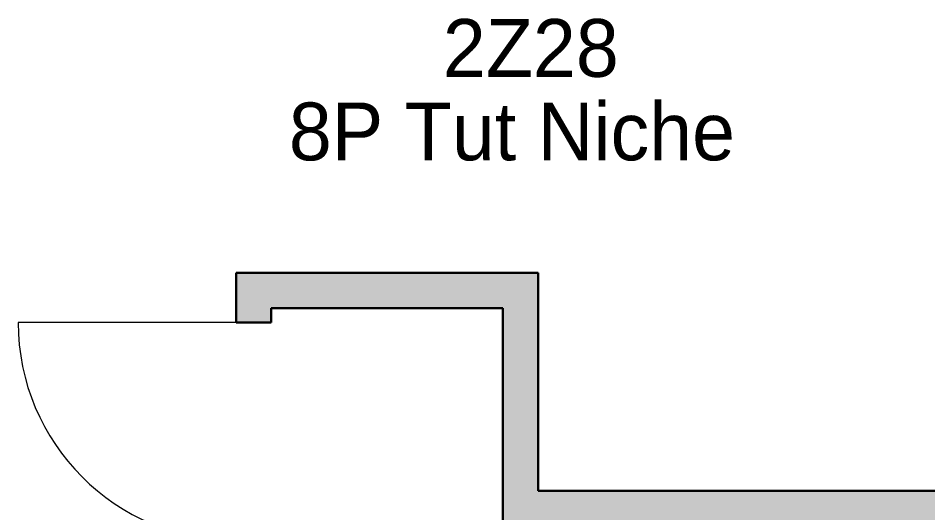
# Model space of a CAD drawing. Header units: millimetres. Extents: x 155927 to 295199, y -4084 to 97293.
# Drawn here: x 161996 to 165147, y 24274 to 25986 of the extents above; entities that cross this region are included whole.
import ezdxf

# ---------------------------------------------------------------- set-up
doc = ezdxf.new("R2010")
doc.units = ezdxf.units.MM
doc.header["$MEASUREMENT"] = 0
for name, color, linetype, lineweight in [('A-AREA-IDEN', 7, 'CONTINUOUS', 9), ('A-DOOR', 4, 'CONTINUOUS', 9), ('A-WALL-PATT', 7, 'CONTINUOUS', 9), ('I-WALL', 7, 'CONTINUOUS', 9)]:
    doc.layers.add(name, color=color, linetype=linetype, lineweight=lineweight)
doc.styles.add('Century Gothic', font='GOTHIC.TTF', dxfattribs={"height": 200})

msp = doc.modelspace()

# ---------------------------------------------------------------- hatches: boundary and pattern name
at = {"layer": 'A-WALL-PATT'}
h = msp.add_hatch(color=256, dxfattribs=at)
h.paths.add_polyline_path([(162852.8, 23250.6), (162872.8, 23250.6), (162872.8, 23422.6), (162750.8, 23422.6), (162750.8, 23250.6)], flags=0)
h.paths.add_polyline_path([(162872.8, 24932.6), (162872.8, 25104.6), (162750.8, 25104.6), (162750.8, 24932.6)], flags=0)
for points in [[(163674.8, 24982.6), (163674.8, 25104.6), (162872.8, 25104.6), (162872.8, 24982.6)], [(163740.2, 23372.6), (163796.8, 23372.6), (163796.8, 25104.6), (163674.8, 25104.6), (163674.8, 23372.6)], [(169500.8, 24232.6), (169500.8, 24334.6), (163796.8, 24334.6), (163796.8, 24232.6), (169143.3, 24232.6)]]:
    msp.add_hatch(color=256, dxfattribs=at).paths.add_polyline_path(points, flags=0)
h = msp.add_hatch(color=256, dxfattribs=at)
h.paths.add_polyline_path([(169485.8, 24334.6), (169485.8, 24349.6), (167456.7, 24349.6), (167456.7, 24334.6), (169143.3, 24334.6)], flags=0)
h.paths.add_polyline_path([(165841.4, 24334.6), (166118.3, 24334.6), (166118.3, 24349.6), (163796.8, 24349.6), (163796.8, 24334.6), (165541.2, 24334.6)], flags=0)

# ---------------------------------------------------------------- linework, layer by layer
at = {"layer": 'A-DOOR'}
msp.add_line((162750.8, 24932.6), (161995.8, 24932.6), dxfattribs=at)
msp.add_arc((162750.8, 24932.6), 755, 180, 270, dxfattribs=at)
at = {"layer": 'I-WALL', "lineweight": 30}
for p, q in [((162750.8, 25104.6), (162750.8, 24932.6)), ((162872.8, 25104.6), (162750.8, 25104.6)), ((163674.8, 25104.6), (162872.8, 25104.6)), ((163796.8, 25104.6), (163674.8, 25104.6)), ((163796.8, 24349.6), (163796.8, 25104.6)), ((162872.8, 24932.6), (162872.8, 24982.6)), ((162872.8, 24982.6), (163674.8, 24982.6)), ((163674.8, 24982.6), (163674.8, 23372.6)), ((162750.8, 24932.6), (162872.8, 24932.6)), ((166118.3, 24349.6), (163796.8, 24349.6))]:
    msp.add_line(p, q, dxfattribs=at)

# ---------------------------------------------------------------- texts
at = {"layer": 'A-AREA-IDEN', "style": 'Century Gothic'}
for s, p in [('2Z28', (163467.1, 25783.3)), ('8P Tut Niche', (162933.5, 25494.3))]:
    msp.add_text(s, height=200, dxfattribs=at).set_placement(p)

doc.saveas('drawing.dxf')
